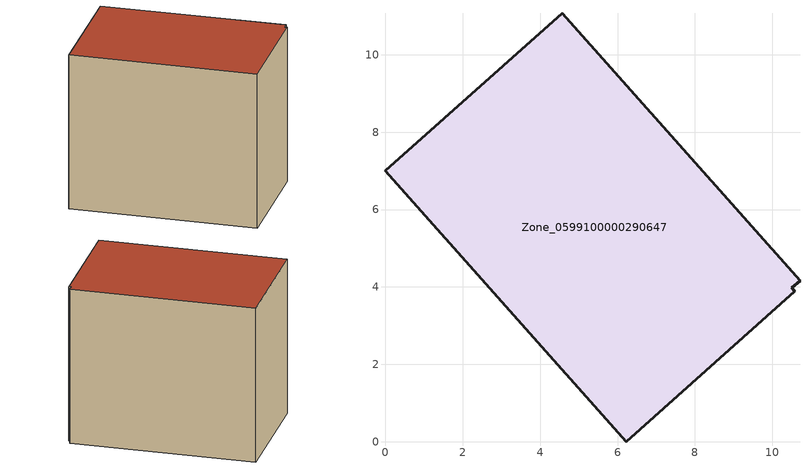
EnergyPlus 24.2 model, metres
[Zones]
Zone_0599100000290647
 floor ground (C_G): 10.72,4.17 10.5,3.98 10.57,3.89 6.22,0 0,7 4.57,11.07 z0
 wall outside (C_F): 10.72,4.17 4.57,11.07 0,7 6.22,0 10.57,3.89 10.5,3.98 10.72,4.17 z0:8.08
 roof outside (C_R): 10.5,3.98 10.72,4.17 4.57,11.07 0,7 6.22,0 10.57,3.89 z8.08
[BUILDING]
Pand.0599100000290647: North Axis=0; Terrain=City; Loads Convergence Tolerance Value=0.04; Temperature Convergence Tolerance Value=0.4; Solar Distribution=FullExterior; Maximum Number of Warmup Days=25; Minimum Number of Warmup Days=1
[Site:Location]
Rotterdam.The.Hague.AP_ZH_NLD Design_Conditions: Latitude=51.96; Longitude=4.45; Time Zone=1; Elevation=-4.5
[SITE:GROUNDTEMPERATURE:BUILDINGSURFACE]
18, 18, 18, 18, 18, 18, 18, 18, 18, 18, 18, 18
[MATERIAL] Thermal Absorptance=0.9; Solar Absorptance=0.7; Visible Absorptance=0.7
Name | Roughness | Thickness | Conductivity | Density | Specific Heat
G.TC.1965-1974 | MediumSmooth | 0.15 | 0.882353 | 540 | 1210
F.TC.1965-1974 | Rough | 0.3 | 0.697674 | 1920 | 840
R.TC.1965-1974 | MediumRough | 0.2 | 0.232558 | 1500 | 1000
[CONSTRUCTION]
C_G: G.TC.1965-1974
C_F: F.TC.1965-1974
C_R: R.TC.1965-1974
[ZONE]
Zone_0599100000290647: Type=1; Multiplier=1; Ceiling Height=Autocalculate; Volume=Autocalculate; Floor Area=autocalculate; Part of Total Floor Area=Yes
[ZONEINFILTRATION:DESIGNFLOWRATE]
Infil_Zone_0599100000290647: Zone or ZoneList or Space or SpaceList=Zone_0599100000290647; Schedule=AlwaysOn; Design Flow Rate Calculation Method=Flow/Area; Flow Rate per Floor Area=0.003; Constant Term Coefficient=1; Temperature Term Coefficient=0; Velocity Term Coefficient=0; Velocity Squared Term Coefficient=0
[HVACTEMPLATE:ZONE:IDEALLOADSAIRSYSTEM]
Zone_0599100000290647: Maximum Heating Supply Air Temperature=50; Minimum Cooling Supply Air Temperature=13; Maximum Heating Supply Air Humidity Ratio=0.0156; Minimum Cooling Supply Air Humidity Ratio=0.0077; Heating Limit=NoLimit; Cooling Limit=NoLimit; Dehumidification Control Type=ConstantSensibleHeatRatio; Cooling Sensible Heat Ratio=0.7; Dehumidification Setpoint=60; Humidification Control Type=None; Humidification Setpoint=30; Outdoor Air Method=None; Outdoor Air Flow Rate per Person=0.00944; Outdoor Air Flow Rate per Zone Floor Area=0; Outdoor Air Flow Rate per Zone=0; Demand Controlled Ventilation Type=None; Outdoor Air Economizer Type=NoEconomizer; Heat Recovery Type=None; Sensible Heat Recovery Effectiveness=0.7; Latent Heat Recovery Effectiveness=0.65
[ZONECONTROL:THERMOSTAT]
ThermostatControl_Zone_0599100000290647: Zone or ZoneList=Zone_0599100000290647; Control Type Schedule=DualSetpointControlType; Control 1=Thermostat_Zone_0599100000290647; Temperature Difference Between Cutout And Setpoint=0
[THERMOSTATSETPOINT:DUALSETPOINT]
Thermostat_Zone_0599100000290647: Heating Setpoint Temperature Schedule=HeatingSetpoint_Zone_0599100000290647; Cooling Setpoint Temperature Schedule=CoolingSetpoint_Zone_0599100000290647
[SCHEDULE:COMPACT]
HeatingSetpoint_Zone_0599100000290647: Through: 12/31, For: AllDays, Until: 24:00, 21
CoolingSetpoint_Zone_0599100000290647: Through: 12/31, For: AllDays, Until: 24:00, 24
DualSetpointControlType: Through: 12/31, For: AllDays, Until: 24:00, 4
AlwaysOn: Through: 12/31, For: AllDays, Until: 24:00, 1
